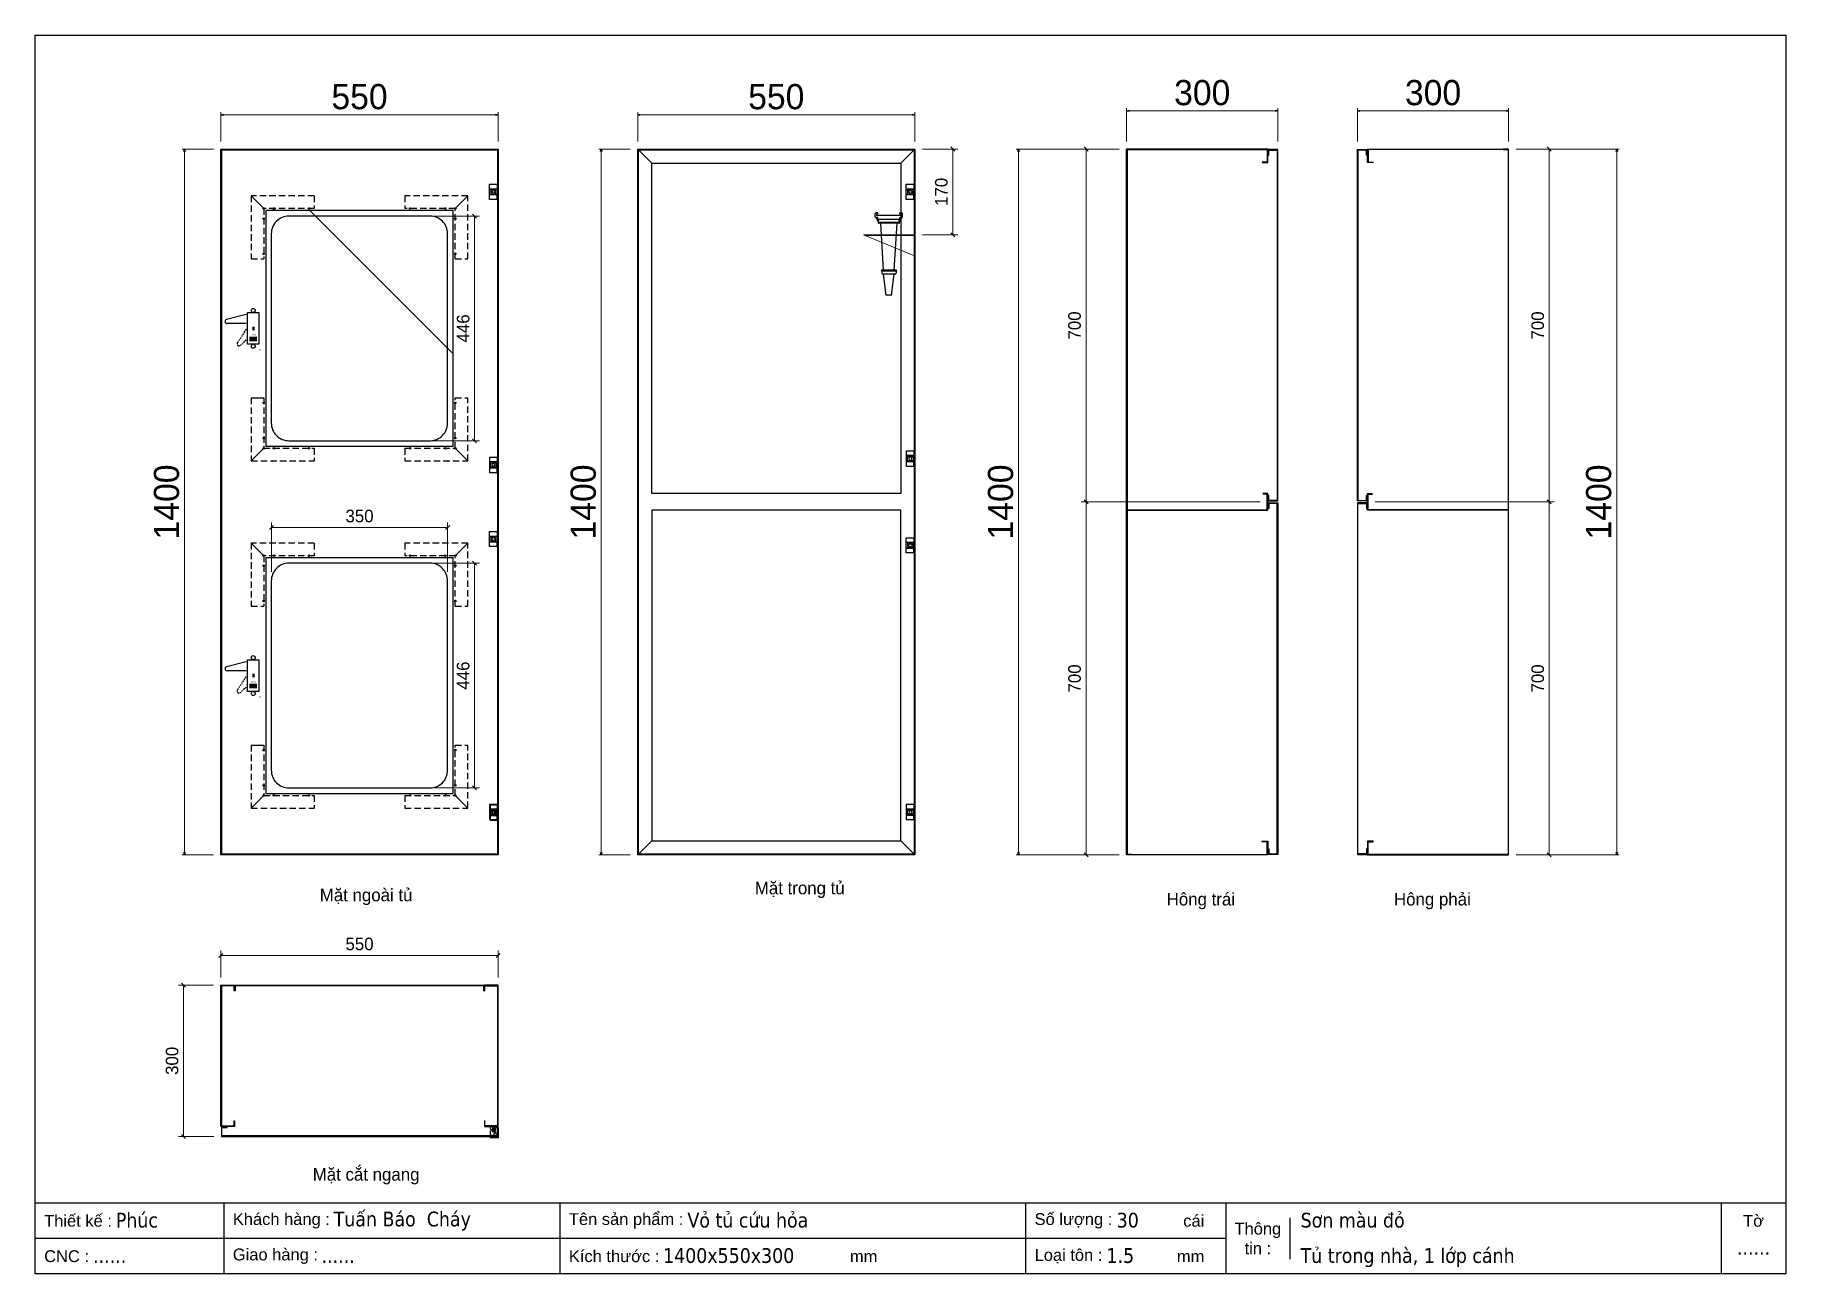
# Model space of a CAD drawing. Header units: millimetres. Extents: x 0 to 3475, y 0 to 2457.
import ezdxf
from ezdxf.enums import TextEntityAlignment as Align

# ---------------------------------------------------------------- set-up
doc = ezdxf.new("R2010")
doc.units = ezdxf.units.MM
doc.linetypes.add('HIDDEN2', pattern=[4.7625, 3.175, -1.5875])
doc.linetypes.add('HIDDENX2', pattern=[19.05, 12.7, -6.35])
doc.layers.add('BAOCHAY', color=1, linetype='Continuous')
doc.layers.add('DIM', color=253, linetype='Continuous')
doc.layers.add('S-CONCRETE', color=3, linetype='Continuous', lineweight=5)
doc.styles.add('Arial', font='arial.ttf')
doc.styles.add('Tahoma (Input Text)', font='tahoma.ttf')
doc.dimstyles.new('CNC', dxfattribs={"dimtxt": 50, "dimasz": 5, "dimexe": 5, "dimexo": 15, "dimgap": 10, "dimtad": 1, "dimdec": 0, "dimtxsty": 'Standard', "dimblk": 'OPEN30', "dimcen": 10, "dimclrd": 5, "dimclre": 5, "dimclrt": 3, "dimazin": 3, "dimtfac": 1, "dimtdec": 0, "dimtmove": 0, "dimatfit": 3, "dimldrblk": 'ARCHTICK', "dimlwd": 9, "dimlwe": 9})
doc.dimstyles.new('Dim-25', dxfattribs={"dimtxt": 25, "dimasz": 8, "dimexe": 10, "dimexo": 15, "dimgap": 10, "dimtad": 1, "dimdec": 0, "dimtxsty": 'Standard', "dimblk": 'OBLIQUE', "dimcen": 10, "dimclrd": 5, "dimclre": 5, "dimclrt": 3, "dimazin": 3, "dimtfac": 1, "dimtdec": 0, "dimtmove": 0, "dimatfit": 3, "dimldrblk": 'OBLIQUE', "dimlwd": 9, "dimlwe": 9})

# ---------------------------------------------------------------- blocks, each defined once
blk = doc.blocks.new('khungtenAsean2')
at = {"color": 7}
for p, q in [((2970, -1980), (0, -1980)), ((320, -1980), (320, -2100)), ((890, -1980), (890, -2100)), ((1680, -1980), (1680, -2100)), ((2020, -1980), (2020, -2100)), ((2860, -1980), (2860, -2100)), ((2128.3, -2005), (2128.3, -2075)), ((2020, -2040), (0, -2040))]:
    blk.add_line(p, q, dxfattribs=at)
blk.add_lwpolyline([(0, 0), (2970, 0), (2970, -2100), (0, -2100)], close=True, dxfattribs=at)
at = {"color": 2, "char_height": 20, "style": 'Arial'}
for s, insert, width, attachment_point in [('  Thiết kế :', (0, -2010), 917.634, 4), ('  Khách hàng :', (320, -2010), 917.634, 4), ('  Tên sản phẩm :', (890, -2010), 917.634, 4), ('  Số lượng :', (1680, -2010), 917.634, 4), ('cái', (1947.6, -2010), 917.634, 4), ('Thông\\Ptin :', (2074.2, -2040), 108.311, 5), ('Tờ', (2915, -2010), 110, 5), ('  CNC :', (0, -2070), 917.634, 4), ('  Giao hàng :', (320, -2070), 917.634, 4), ('  Kích thước :', (890, -2070), 917.634, 4), ('mm', (1382.3, -2070), 917.634, 4), ('  Loại tôn :', (1680, -2070), 917.634, 4), ('mm', (1936.9, -2070), 917.634, 4)]:
    blk.add_mtext(s, dxfattribs=dict(at, insert=insert, width=width, attachment_point=attachment_point))
at = {"color": 1, "style": 'Tahoma (Input Text)', "flags": 8}
for tag, p in [('#01', (137.1, -2021.3)), ('#03', (506.6, -2019.3)), ('#05', (1106.6, -2021.3)), ('#07', (1834.7, -2021.3)), ('#09', (2146.7, -2021.3)), ('#02', (98.5, -2081.3)), ('#04', (486.1, -2081.3)), ('#06', (1065.3, -2081.3)), ('#08', (1817.4, -2081.3)), ('#10', (2146.7, -2081.3))]:
    blk.add_attdef(tag, p, '', height=25, dxfattribs=at)
blk.add_attdef('#11', text='', height=25, dxfattribs=at).set_placement((2915, -2067.3), align=Align.CENTER)
blk = doc.blocks.new('*D1')
at = {"color": 0, "linetype": 'ByBlock', "lineweight": -2}
for p, q in [((369, 2298.9), (374, 2300.3)), ((374, 2297.6), (369, 2298.9)), ((369, 2298.9), (374, 2298.9)), ((914, 2300.3), (919, 2298.9)), ((919, 2298.9), (914, 2297.6)), ((919, 2298.9), (914, 2298.9))]:
    blk.add_line(p, q, dxfattribs=at)
at = {"layer": 'Defpoints', "color": 0, "transparency": 16777216}
for p in [(919, 2298.9), (369, 2231), (919, 2231)]:
    blk.add_point(p, dxfattribs=at)
at = {"layer": 'DIM', "color": 5, "lineweight": 9, "transparency": 16777216}
for p, q in [((369, 2246), (369, 2303.9)), ((374, 2298.9), (914, 2298.9)), ((919, 2246), (919, 2303.9))]:
    blk.add_line(p, q, dxfattribs=at)
at = {"layer": 'DIM', "color": 3, "transparency": 16777216, "insert": (644, 2334.5), "char_height": 50, "attachment_point": 5}
blk.add_mtext('550', dxfattribs=at)
blk = doc.blocks.new('_ArchTick')
at = {"color": 0, "const_width": 0.15}
blk.add_lwpolyline([(-0.5, -0.5), (0.5, 0.5)], dxfattribs=at)
blk = doc.blocks.new('_Open30')
at = {"color": 0, "linetype": 'ByBlock', "lineweight": -2}
for p, q in [((-1, 0.27), (0, 0)), ((0, 0), (-1, -0.27)), ((0, 0), (-1, 0))]:
    blk.add_line(p, q, dxfattribs=at)
blk = doc.blocks.new('*D2')
at = {"color": 0, "linetype": 'ByBlock', "lineweight": -2}
for p, q in [((295.4, 2226), (296.8, 2231)), ((296.8, 2231), (298.1, 2226)), ((296.8, 2231), (296.8, 2226)), ((296.8, 831), (295.4, 836)), ((298.1, 836), (296.8, 831)), ((296.8, 831), (296.8, 836))]:
    blk.add_line(p, q, dxfattribs=at)
at = {"layer": 'Defpoints', "color": 0, "transparency": 16777216}
for p in [(369, 2231), (296.8, 831), (369, 831)]:
    blk.add_point(p, dxfattribs=at)
at = {"layer": 'DIM', "color": 5, "lineweight": 9, "transparency": 16777216}
for p, q in [((354, 2231), (291.8, 2231)), ((296.8, 2226), (296.8, 836)), ((354, 831), (291.8, 831))]:
    blk.add_line(p, q, dxfattribs=at)
at = {"layer": 'DIM', "color": 3, "transparency": 16777216, "insert": (261.2, 1531), "char_height": 50, "attachment_point": 5, "rotation": 90}
blk.add_mtext('1400', dxfattribs=at)
blk = doc.blocks.new('HL003-2-2')
at = {"color": 1}
for p, q in [((15, 21), (15, 12)), ((15, -9), (15, 0)), ((16, 12), (17, 12)), ((16, 0), (17, 0))]:
    blk.add_line(p, q, dxfattribs=at)
blk.add_lwpolyline([(17, 0), (17, -9), (0, -9), (0, 21), (17, 21), (17, 12)], dxfattribs=at)
blk.add_lwpolyline([(0, 12), (16, 12), (16, 0), (0, 0)], close=True, dxfattribs=at)
blk.add_circle((8, 6), 3, dxfattribs=at)
blk = doc.blocks.new('*D3')
at = {"color": 0, "linetype": 'ByBlock', "lineweight": -2}
for p, q in [((373, 635.6), (365, 627.6)), ((915, 627.6), (923, 635.6))]:
    blk.add_line(p, q, dxfattribs=at)
at = {"layer": 'Defpoints', "color": 0, "transparency": 16777216}
for p in [(919, 631.6), (369, 572.6), (919, 572.6)]:
    blk.add_point(p, dxfattribs=at)
at = {"layer": 'DIM', "color": 5, "lineweight": 9, "transparency": 16777216}
for p, q in [((369, 587.6), (369, 641.6)), ((369, 631.6), (919, 631.6)), ((919, 587.6), (919, 641.6))]:
    blk.add_line(p, q, dxfattribs=at)
at = {"layer": 'DIM', "color": 3, "transparency": 16777216, "insert": (644, 654.3), "char_height": 25, "attachment_point": 5}
blk.add_mtext('550', dxfattribs=at)
blk = doc.blocks.new('_Oblique')
at = {"color": 0, "linetype": 'ByBlock', "lineweight": -2}
blk.add_line((-0.5, -0.5), (0.5, 0.5), dxfattribs=at)
blk = doc.blocks.new('*D4')
at = {"color": 0, "linetype": 'ByBlock', "lineweight": -2}
for p, q in [((298.8, 568.6), (290.8, 576.6)), ((290.8, 276.6), (298.8, 268.6))]:
    blk.add_line(p, q, dxfattribs=at)
at = {"layer": 'Defpoints', "color": 0, "transparency": 16777216}
for p in [(369, 572.6), (294.8, 272.6), (370, 272.6)]:
    blk.add_point(p, dxfattribs=at)
at = {"layer": 'DIM', "color": 5, "lineweight": 9, "transparency": 16777216}
for p, q in [((354, 572.6), (284.8, 572.6)), ((294.8, 572.6), (294.8, 272.6)), ((355, 272.6), (284.8, 272.6))]:
    blk.add_line(p, q, dxfattribs=at)
at = {"layer": 'DIM', "color": 3, "transparency": 16777216, "insert": (272, 422.6), "char_height": 25, "attachment_point": 5, "rotation": 90}
blk.add_mtext('300', dxfattribs=at)
blk = doc.blocks.new('HL003-2-3')
h = blk.add_hatch()
h.set_pattern_fill('ANSI31', color=2, scale=0.5, style=0)
h.set_pattern_definition([(45, (8435.407, 86016.9664), (-1.122532015, 1.122532015), [])])
h.paths.add_polyline_path([(11, 10), (5, 10), (5, 0), (11, 0)])
at = {"color": 1}
for p, q in [((0, 22), (17, 22)), ((0, 20), (0, 22)), ((0, 20), (15, 20)), ((4, 18), (0, 18)), ((0, 10), (0, 18)), ((0, 10), (8, 3)), ((0, 4), (3.4, 7)), ((0, 0), (0, 4)), ((16, 0), (0, 0)), ((4, 20), (4, 18)), ((17, 3), (8, 3)), ((15, 20), (15, 3)), ((16, 3), (16, 0)), ((17, 22), (17, 3))]:
    blk.add_line(p, q, dxfattribs=at)
at = {"color": 2}
blk.add_lwpolyline([(5, 10), (11, 10), (11, 0), (5, 0)], close=True, dxfattribs=at)
at = {"color": 1}
blk.add_circle((10, 16), 3, dxfattribs=at)
blk.add_circle((10, 16), 3, dxfattribs=at)
blk = doc.blocks.new('*D5')
at = {"color": 0, "linetype": 'ByBlock', "lineweight": -2}
for p, q in [((1950.7, 2226), (1952, 2231)), ((1952, 2231), (1953.4, 2226)), ((1952, 2231), (1952, 2226)), ((1952, 831), (1950.7, 836)), ((1953.4, 836), (1952, 831)), ((1952, 831), (1952, 836))]:
    blk.add_line(p, q, dxfattribs=at)
at = {"layer": 'Defpoints', "color": 0, "transparency": 16777216}
for p in [(1952, 2231), (2166.4, 2231), (2166.4, 831)]:
    blk.add_point(p, dxfattribs=at)
at = {"layer": 'DIM', "color": 5, "lineweight": 9, "transparency": 16777216}
for p, q in [((2151.4, 2231), (1947, 2231)), ((1952, 836), (1952, 2226)), ((2151.4, 831), (1947, 831))]:
    blk.add_line(p, q, dxfattribs=at)
at = {"layer": 'DIM', "color": 3, "transparency": 16777216, "insert": (1916.5, 1531), "char_height": 50, "attachment_point": 5, "rotation": 90}
blk.add_mtext('1400', dxfattribs=at)
blk = doc.blocks.new('*D6')
at = {"color": 0, "linetype": 'ByBlock', "lineweight": -2}
for p, q in [((2166.4, 2306.9), (2171.4, 2308.3)), ((2171.4, 2305.6), (2166.4, 2306.9)), ((2166.4, 2306.9), (2171.4, 2306.9)), ((2461.4, 2308.3), (2466.4, 2306.9)), ((2466.4, 2306.9), (2461.4, 2305.6)), ((2466.4, 2306.9), (2461.4, 2306.9))]:
    blk.add_line(p, q, dxfattribs=at)
at = {"layer": 'Defpoints', "color": 0, "transparency": 16777216}
for p in [(2466.4, 2306.9), (2166.4, 2231), (2466.4, 2231)]:
    blk.add_point(p, dxfattribs=at)
at = {"layer": 'DIM', "color": 5, "lineweight": 9, "transparency": 16777216}
for p, q in [((2166.4, 2246), (2166.4, 2311.9)), ((2171.4, 2306.9), (2461.4, 2306.9)), ((2466.4, 2246), (2466.4, 2311.9))]:
    blk.add_line(p, q, dxfattribs=at)
at = {"layer": 'DIM', "color": 3, "transparency": 16777216, "insert": (2316.4, 2342.5), "char_height": 50, "attachment_point": 5}
blk.add_mtext('300', dxfattribs=at)
blk = doc.blocks.new('khoado')
at = {"color": 1}
for p, q in [((0, 70), (-39, 59.9)), ((0, 52), (-38, 52))]:
    blk.add_line(p, q, dxfattribs=at)
at = {"color": 1, "linetype": 'HIDDEN2'}
for p, q in [((0, 40.7), (-17.3, 14.2)), ((0, 19.3), (-11.3, 9))]:
    blk.add_line(p, q, dxfattribs=at)
at = {"color": 1, "lineweight": -3}
for p, q in [((13, 45.9), (13, 39.1)), ((15, 45.9), (15, 39.1)), ((6.5, 25.4), (21.5, 25.4)), ((6.5, 23.7), (21.5, 23.7)), ((6.5, 22), (21.5, 22)), ((6.5, 20.3), (21.5, 20.3)), ((6.5, 18.6), (21.5, 18.6)), ((27, 1), (28, 0))]:
    blk.add_line(p, q, dxfattribs=at)
at = {"color": 1}
blk.add_arc((-38, 56), 4, 104.5563, 270, dxfattribs=at)
at = {"color": 1, "linetype": 'HIDDEN2'}
blk.add_arc((-14, 12), 4, 146.7823, 312.226, dxfattribs=at)
at = {"color": 1, "lineweight": -3, "insert": (14, 29.6), "char_height": 2.5, "width": 15, "attachment_point": 5}
blk.add_mtext('{\\f.VnArial|b0|i0|c0|p34;PUSH}', dxfattribs=at)
blk = doc.blocks.new('*D7')
at = {"color": 0, "linetype": 'ByBlock', "lineweight": -2}
for p, q in [((1196.1, 2298.9), (1201.1, 2300.3)), ((1201.1, 2297.6), (1196.1, 2298.9)), ((1196.1, 2298.9), (1201.1, 2298.9)), ((1741.1, 2300.3), (1746.1, 2298.9)), ((1746.1, 2298.9), (1741.1, 2297.6)), ((1746.1, 2298.9), (1741.1, 2298.9))]:
    blk.add_line(p, q, dxfattribs=at)
at = {"layer": 'Defpoints', "color": 0, "transparency": 16777216}
for p in [(1746.1, 2298.9), (1196.1, 2231), (1746.1, 2231)]:
    blk.add_point(p, dxfattribs=at)
at = {"layer": 'DIM', "color": 5, "lineweight": 9, "transparency": 16777216}
for p, q in [((1196.1, 2246), (1196.1, 2303.9)), ((1201.1, 2298.9), (1741.1, 2298.9)), ((1746.1, 2246), (1746.1, 2303.9))]:
    blk.add_line(p, q, dxfattribs=at)
at = {"layer": 'DIM', "color": 3, "transparency": 16777216, "insert": (1471.1, 2334.5), "char_height": 50, "attachment_point": 5}
blk.add_mtext('550', dxfattribs=at)
blk = doc.blocks.new('*D8')
at = {"color": 0, "linetype": 'ByBlock', "lineweight": -2}
for p, q in [((1122.5, 2226), (1123.8, 2231)), ((1123.8, 2231), (1125.2, 2226)), ((1123.8, 2231), (1123.8, 2226)), ((1123.8, 831), (1122.5, 836)), ((1125.2, 836), (1123.8, 831)), ((1123.8, 831), (1123.8, 836))]:
    blk.add_line(p, q, dxfattribs=at)
at = {"layer": 'Defpoints', "color": 0, "transparency": 16777216}
for p in [(1196.1, 2231), (1123.8, 831), (1196.1, 831)]:
    blk.add_point(p, dxfattribs=at)
at = {"layer": 'DIM', "color": 5, "lineweight": 9, "transparency": 16777216}
for p, q in [((1181.1, 2231), (1118.8, 2231)), ((1123.8, 2226), (1123.8, 836)), ((1181.1, 831), (1118.8, 831))]:
    blk.add_line(p, q, dxfattribs=at)
at = {"layer": 'DIM', "color": 3, "transparency": 16777216, "insert": (1088.3, 1531), "char_height": 50, "attachment_point": 5, "rotation": 90}
blk.add_mtext('1400', dxfattribs=at)
blk = doc.blocks.new('*D9')
at = {"color": 0, "linetype": 'ByBlock', "lineweight": -2}
for p, q in [((2089.9, 2227), (2081.9, 2235)), ((2081.9, 1535), (2089.9, 1527))]:
    blk.add_line(p, q, dxfattribs=at)
at = {"layer": 'Defpoints', "color": 0, "ltscale": 3, "transparency": 16777216}
for p in [(2166.4, 2231), (2085.9, 1531), (2446.4, 1531)]:
    blk.add_point(p, dxfattribs=at)
at = {"layer": 'DIM', "color": 5, "lineweight": 9, "ltscale": 3, "transparency": 16777216}
for p, q in [((2151.4, 2231), (2075.9, 2231)), ((2085.9, 2231), (2085.9, 1531)), ((2431.4, 1531), (2075.9, 1531))]:
    blk.add_line(p, q, dxfattribs=at)
at = {"layer": 'DIM', "color": 3, "ltscale": 3, "transparency": 16777216, "insert": (2063.1, 1881), "char_height": 25, "attachment_point": 5, "rotation": 90}
blk.add_mtext('700', dxfattribs=at)
blk = doc.blocks.new('*D10')
at = {"color": 0, "linetype": 'ByBlock', "lineweight": -2}
for p, q in [((2089.9, 1527), (2081.9, 1535)), ((2081.9, 835), (2089.9, 827))]:
    blk.add_line(p, q, dxfattribs=at)
at = {"layer": 'Defpoints', "color": 0, "ltscale": 3, "transparency": 16777216}
for p in [(2446.4, 1531), (2085.9, 831), (2166.4, 831)]:
    blk.add_point(p, dxfattribs=at)
at = {"layer": 'DIM', "color": 5, "lineweight": 9, "ltscale": 3, "transparency": 16777216}
for p, q in [((2431.4, 1531), (2075.9, 1531)), ((2085.9, 1531), (2085.9, 831)), ((2151.4, 831), (2075.9, 831))]:
    blk.add_line(p, q, dxfattribs=at)
at = {"layer": 'DIM', "color": 3, "ltscale": 3, "transparency": 16777216, "insert": (2063.1, 1181), "char_height": 25, "attachment_point": 5, "rotation": 90}
blk.add_mtext('700', dxfattribs=at)
blk = doc.blocks.new('gg')
at = {"color": 7}
blk.add_line((-10817.1, -34203.2), (-10827.9, -34203.2), dxfattribs=at)
at = {"layer": 'BAOCHAY', "color": 7, "ltscale": 2000}
for p, q in [((-10849.5, -34047.6), (-10849.5, -34041.4)), ((-10844.1, -34039.8), (-10847.8, -34039.8)), ((-10844.1, -34049.3), (-10847.8, -34049.3)), ((-10847.8, -34049.3), (-10843, -34058.7)), ((-10844.1, -34042), (-10846.2, -34042)), ((-10846.2, -34045.2), (-10846.2, -34042)), ((-10798.7, -34045.2), (-10846.2, -34045.2)), ((-10844.1, -34042), (-10844.1, -34039.8)), ((-10844.1, -34052.2), (-10844.1, -34049.3)), ((-10843, -34058.7), (-10843, -34053.3)), ((-10801.9, -34053.3), (-10843, -34053.3)), ((-10797.1, -34049.3), (-10801.9, -34058.7)), ((-10801.9, -34058.7), (-10801.9, -34053.3)), ((-10800.8, -34039.8), (-10797.1, -34039.8)), ((-10800.8, -34042), (-10800.8, -34039.8)), ((-10800.8, -34042), (-10798.7, -34042)), ((-10800.8, -34052.2), (-10800.8, -34049.3)), ((-10800.8, -34049.3), (-10797.1, -34049.3)), ((-10798.7, -34045.2), (-10798.7, -34042)), ((-10795.4, -34047.6), (-10795.4, -34041.4)), ((-10843.8, -34059.5), (-10843.8, -34059.5)), ((-10801.9, -34058.7), (-10843, -34058.7)), ((-10801.9, -34060.3), (-10843, -34060.3)), ((-10833.3, -34153.3), (-10838.6, -34060.3)), ((-10811.7, -34153.3), (-10806.3, -34060.3)), ((-10801.1, -34059.5), (-10801.1, -34059.5)), ((-10808.3, -34153.3), (-10836.6, -34153.3)), ((-10836.6, -34155.4), (-10836.6, -34159.2)), ((-10808.3, -34155.4), (-10836.6, -34155.4)), ((-10808.3, -34155.4), (-10808.3, -34159.2)), ((-10807.2, -34154.3), (-10807.2, -34154.3)), ((-10810.5, -34161.4), (-10834.4, -34161.4)), ((-10827.9, -34203.2), (-10833.3, -34161.4)), ((-10817.1, -34203.2), (-10811.7, -34161.4))]:
    blk.add_line(p, q, dxfattribs=at)
for centre, radius, start, end in [((-10847.8, -34041.4), 1.62, 90, 180), ((-10847.8, -34047.6), 1.62, 180, 270), ((-10843, -34052.2), 1.08, 180, 270), ((-10801.9, -34052.2), 1.08, 270, 0), ((-10797.1, -34041.4), 1.62, 0, 90), ((-10797.1, -34047.6), 1.62, 270, 0), ((-10843, -34059.5), 0.81, 90, 180), ((-10843, -34059.5), 0.81, 180, 270), ((-10801.9, -34059.5), 0.81, 0, 90), ((-10801.9, -34059.5), 0.81, 270, 0), ((-10836.6, -34154.3), 1.08, 90, 180), ((-10836.6, -34154.3), 1.08, 180, 270), ((-10808.3, -34154.3), 1.08, 0, 90), ((-10808.3, -34154.3), 1.08, 270, 0), ((-10834.4, -34159.2), 2.16, 180, 270), ((-10810.5, -34159.2), 2.16, 270, 0)]:
    blk.add_arc(centre, radius, start, end, dxfattribs=at)
blk = doc.blocks.new('*D11')
at = {"color": 0, "linetype": 'ByBlock', "lineweight": -2}
for p, q in [((1825.4, 2227), (1817.4, 2235)), ((1817.4, 2065), (1825.4, 2057))]:
    blk.add_line(p, q, dxfattribs=at)
at = {"layer": 'Defpoints', "color": 0, "ltscale": 3, "transparency": 16777216}
for p in [(1746.1, 2231), (1746.1, 2061), (1821.4, 2061)]:
    blk.add_point(p, dxfattribs=at)
at = {"layer": 'DIM', "color": 5, "lineweight": 9, "ltscale": 3, "transparency": 16777216}
for p, q in [((1761.1, 2231), (1831.4, 2231)), ((1821.4, 2231), (1821.4, 2061)), ((1761.1, 2061), (1831.4, 2061))]:
    blk.add_line(p, q, dxfattribs=at)
at = {"layer": 'DIM', "color": 3, "ltscale": 3, "transparency": 16777216, "insert": (1798.7, 2146), "char_height": 25, "attachment_point": 5, "rotation": 90}
blk.add_mtext('170', dxfattribs=at)
blk = doc.blocks.new('*D12')
at = {"color": 0, "linetype": 'ByBlock', "lineweight": -2}
for p, q in [((473.1, 1484.3), (465.1, 1476.3)), ((814.9, 1476.3), (822.9, 1484.3))]:
    blk.add_line(p, q, dxfattribs=at)
at = {"layer": 'Defpoints', "color": 0, "ltscale": 3, "transparency": 16777216}
for p in [(818.9, 1480.3), (469.1, 1377.2), (818.9, 1377.2)]:
    blk.add_point(p, dxfattribs=at)
at = {"layer": 'DIM', "color": 5, "lineweight": 9, "ltscale": 3, "transparency": 16777216}
for p, q in [((469.1, 1392.2), (469.1, 1490.3)), ((469.1, 1480.3), (818.9, 1480.3)), ((818.9, 1392.2), (818.9, 1490.3))]:
    blk.add_line(p, q, dxfattribs=at)
at = {"layer": 'DIM', "color": 3, "ltscale": 3, "transparency": 16777216, "insert": (644, 1503), "char_height": 25, "attachment_point": 5}
blk.add_mtext('350', dxfattribs=at)
blk = doc.blocks.new('*D13')
at = {"color": 0, "linetype": 'ByBlock', "lineweight": -2}
for p, q in [((876.4, 1405.5), (868.4, 1413.5)), ((868.4, 968), (876.4, 960))]:
    blk.add_line(p, q, dxfattribs=at)
at = {"layer": 'Defpoints', "color": 0, "ltscale": 3, "transparency": 16777216}
for p in [(765.1, 1409.5), (765.1, 964), (872.4, 964)]:
    blk.add_point(p, dxfattribs=at)
at = {"layer": 'DIM', "color": 5, "lineweight": 9, "ltscale": 3, "transparency": 16777216}
for p, q in [((780.1, 1409.5), (882.4, 1409.5)), ((872.4, 1409.5), (872.4, 964)), ((780.1, 964), (882.4, 964))]:
    blk.add_line(p, q, dxfattribs=at)
at = {"layer": 'DIM', "color": 3, "ltscale": 3, "transparency": 16777216, "insert": (849.7, 1186.7), "char_height": 25, "attachment_point": 5, "rotation": 90}
blk.add_mtext('446', dxfattribs=at)
blk = doc.blocks.new('*D14')
at = {"color": 0, "linetype": 'ByBlock', "lineweight": -2}
for p, q in [((3137.6, 2226), (3138.9, 2231)), ((3138.9, 2231), (3140.3, 2226)), ((3138.9, 2231), (3138.9, 2226)), ((3138.9, 831), (3137.6, 836)), ((3140.3, 836), (3138.9, 831)), ((3138.9, 831), (3138.9, 836))]:
    blk.add_line(p, q, dxfattribs=at)
at = {"layer": 'Defpoints', "color": 0, "transparency": 16777216}
for p in [(2924.5, 2231), (3138.9, 2231), (2924.5, 831)]:
    blk.add_point(p, dxfattribs=at)
at = {"layer": 'DIM', "color": 5, "lineweight": 9, "transparency": 16777216}
for p, q in [((2939.5, 2231), (3143.9, 2231)), ((3138.9, 836), (3138.9, 2226)), ((2939.5, 831), (3143.9, 831))]:
    blk.add_line(p, q, dxfattribs=at)
at = {"layer": 'DIM', "color": 3, "transparency": 16777216, "insert": (3103.4, 1531), "char_height": 50, "attachment_point": 5, "rotation": 90}
blk.add_mtext('1400', dxfattribs=at)
blk = doc.blocks.new('*D15')
at = {"color": 0, "linetype": 'ByBlock', "lineweight": -2}
for p, q in [((2624.5, 2306.9), (2629.5, 2308.3)), ((2629.5, 2305.6), (2624.5, 2306.9)), ((2624.5, 2306.9), (2629.5, 2306.9)), ((2919.5, 2308.3), (2924.5, 2306.9)), ((2924.5, 2306.9), (2919.5, 2305.6)), ((2924.5, 2306.9), (2919.5, 2306.9))]:
    blk.add_line(p, q, dxfattribs=at)
at = {"layer": 'Defpoints', "color": 0, "transparency": 16777216}
for p in [(2624.5, 2306.9), (2624.5, 2231), (2924.5, 2231)]:
    blk.add_point(p, dxfattribs=at)
at = {"layer": 'DIM', "color": 5, "lineweight": 9, "transparency": 16777216}
for p, q in [((2624.5, 2246), (2624.5, 2311.9)), ((2919.5, 2306.9), (2629.5, 2306.9)), ((2924.5, 2246), (2924.5, 2311.9))]:
    blk.add_line(p, q, dxfattribs=at)
at = {"layer": 'DIM', "color": 3, "transparency": 16777216, "insert": (2774.5, 2342.5), "char_height": 50, "attachment_point": 5}
blk.add_mtext('300', dxfattribs=at)
blk = doc.blocks.new('*D16')
at = {"color": 0, "linetype": 'ByBlock', "lineweight": -2}
for p, q in [((3009.1, 2227), (3001.1, 2235)), ((3001.1, 1535), (3009.1, 1527))]:
    blk.add_line(p, q, dxfattribs=at)
at = {"layer": 'Defpoints', "color": 0, "ltscale": 3, "transparency": 16777216}
for p in [(2924.5, 2231), (2644.5, 1531), (3005.1, 1531)]:
    blk.add_point(p, dxfattribs=at)
at = {"layer": 'DIM', "color": 5, "lineweight": 9, "ltscale": 3, "transparency": 16777216}
for p, q in [((2939.5, 2231), (3015.1, 2231)), ((3005.1, 2231), (3005.1, 1531)), ((2659.5, 1531), (3015.1, 1531))]:
    blk.add_line(p, q, dxfattribs=at)
at = {"layer": 'DIM', "color": 3, "ltscale": 3, "transparency": 16777216, "insert": (2982.3, 1881), "char_height": 25, "attachment_point": 5, "rotation": 90}
blk.add_mtext('700', dxfattribs=at)
blk = doc.blocks.new('*D17')
at = {"color": 0, "linetype": 'ByBlock', "lineweight": -2}
for p, q in [((3009.1, 1527), (3001.1, 1535)), ((3001.1, 835), (3009.1, 827))]:
    blk.add_line(p, q, dxfattribs=at)
at = {"layer": 'Defpoints', "color": 0, "ltscale": 3, "transparency": 16777216}
for p in [(2644.5, 1531), (2924.5, 831), (3005.1, 831)]:
    blk.add_point(p, dxfattribs=at)
at = {"layer": 'DIM', "color": 5, "lineweight": 9, "ltscale": 3, "transparency": 16777216}
for p, q in [((2659.5, 1531), (3015.1, 1531)), ((3005.1, 1531), (3005.1, 831)), ((2939.5, 831), (3015.1, 831))]:
    blk.add_line(p, q, dxfattribs=at)
at = {"layer": 'DIM', "color": 3, "ltscale": 3, "transparency": 16777216, "insert": (2982.3, 1181), "char_height": 25, "attachment_point": 5, "rotation": 90}
blk.add_mtext('700', dxfattribs=at)
blk = doc.blocks.new('*D18')
at = {"color": 0, "linetype": 'ByBlock', "lineweight": -2}
for p, q in [((876.4, 2094), (868.4, 2102)), ((868.4, 1656.5), (876.4, 1648.5))]:
    blk.add_line(p, q, dxfattribs=at)
at = {"layer": 'Defpoints', "color": 0, "ltscale": 3, "transparency": 16777216}
for p in [(765.1, 2098), (765.1, 1652.5), (872.4, 1652.5)]:
    blk.add_point(p, dxfattribs=at)
at = {"layer": 'DIM', "color": 5, "lineweight": 9, "ltscale": 3, "transparency": 16777216}
for p, q in [((780.1, 2098), (882.4, 2098)), ((872.4, 2098), (872.4, 1652.5)), ((780.1, 1652.5), (882.4, 1652.5))]:
    blk.add_line(p, q, dxfattribs=at)
at = {"layer": 'DIM', "color": 3, "ltscale": 3, "transparency": 16777216, "insert": (849.7, 1875.2), "char_height": 25, "attachment_point": 5, "rotation": 90}
blk.add_mtext('446', dxfattribs=at)

msp = doc.modelspace()

# ---------------------------------------------------------------- hatches: boundary and pattern name
at = {"ltscale": 3}
h = msp.add_hatch(dxfattribs=at)
h.set_pattern_fill('ANSI31', color=4, scale=100, style=0)
h.set_pattern_definition([(315, (-2205.6, -6944233.4), (-883.88348, -883.88348), [])])
h.paths.add_polyline_path([(457.9, 1641.5), (829.9, 1641.5), (829.9, 2109), (457.9, 2109)])
h = msp.add_hatch(dxfattribs=at)
h.set_pattern_fill('ANSI31', color=4, scale=100, style=0)
h.set_pattern_definition([(315, (-2205.6, -7013083.4), (-883.88348, -883.88348), [])])
h.paths.add_polyline_path([(457.9, 953), (829.9, 953), (829.9, 1420.5), (457.9, 1420.5)])

# ---------------------------------------------------------------- linework, layer by layer
at = {"color": 7, "ltscale": 3}
for p, q in [((1196.1, 2231), (1224.1, 2203)), ((1718.1, 2203), (1746.1, 2231)), ((428.9, 1737.5), (453.9, 1737.5)), ((428.9, 1049), (453.9, 1049)), ((1224.1, 859), (1196.1, 831)), ((1718.1, 859), (1746.1, 831))]:
    msp.add_line(p, q, dxfattribs=at)
at = {"color": 7, "linetype": 'HIDDENX2', "ltscale": 3}
for p, q in [((453.9, 2113), (428.9, 2138)), ((833.9, 2113), (858.9, 2138)), ((428.9, 1612.5), (453.9, 1637.5)), ((833.9, 1637.5), (858.9, 1612.5)), ((453.9, 1424.5), (428.9, 1449.5)), ((833.9, 1424.5), (858.9, 1449.5)), ((428.9, 924), (453.9, 949)), ((833.9, 949), (858.9, 924))]:
    msp.add_line(p, q, dxfattribs=at)
at = {"linetype": 'HIDDENX2'}
for p, q in [((553.9, 2138), (553.9, 2113)), ((734.1, 2138), (734.1, 2113)), ((428.9, 2013), (453.9, 2013)), ((833.9, 2013), (858.9, 2013)), ((833.9, 1737.5), (858.9, 1737.5)), ((553.9, 1637.5), (553.9, 1612.5)), ((734.1, 1637.5), (734.1, 1612.5)), ((553.9, 1449.5), (553.9, 1424.5)), ((734.1, 1449.5), (734.1, 1424.5)), ((428.9, 1324.5), (453.9, 1324.5)), ((833.9, 1324.5), (858.9, 1324.5)), ((833.9, 1049), (858.9, 1049)), ((553.9, 949), (553.9, 924)), ((734.1, 949), (734.1, 924))]:
    msp.add_line(p, q, dxfattribs=at)
for points in [[(369, 2231), (919, 2231), (919, 831), (369, 831)], [(370.5, 2229.5), (917.5, 2229.5), (917.5, 832.5), (370.5, 832.5)], [(1196.1, 2231), (1746.1, 2231), (1746.1, 831), (1196.1, 831)], [(1197.6, 2229.5), (1744.6, 2229.5), (1744.6, 832.5), (1197.6, 832.5)], [(1224.1, 2203), (1718.1, 2203), (1718.1, 1547.5), (1224.1, 1547.5)], [(1224.1, 859), (1718.1, 859), (1718.1, 1514.5), (1224.1, 1514.5)]]:
    msp.add_lwpolyline(points, close=True)
at = {"color": 7}
for points in [[(2166.4, 832), (2166.4, 2231), (2177.4, 2231)], [(2167.4, 2230), (2445.4, 2230), (2445.4, 2205), (2435.4, 2205), (2435.4, 2204), (2446.4, 2204), (2446.4, 2231), (2166.4, 2231), (2166.4, 2231), (2177.4, 2231), (2167.4, 2231)], [(2177.4, 2230), (2167.4, 2230), (2167.4, 832), (2177.4, 832), (2177.4, 832), (2167.4, 832)], [(2923.5, 2230), (2645.5, 2230), (2645.5, 2205), (2655.5, 2205), (2655.5, 2204), (2644.5, 2204), (2644.5, 2231), (2924.5, 2231), (2924.5, 2231), (2913.5, 2231), (2923.5, 2231)], [(2924.5, 832), (2924.5, 2231), (2913.5, 2231)], [(2913.5, 2230), (2923.5, 2230), (2923.5, 832), (2913.5, 832), (2913.5, 832), (2923.5, 832)], [(2167.4, 832), (2445.4, 832), (2445.4, 857), (2435.4, 857), (2435.4, 858), (2446.4, 858), (2446.4, 831), (2166.4, 831), (2166.4, 832)], [(2923.5, 832), (2645.5, 832), (2645.5, 857), (2655.5, 857), (2655.5, 858), (2644.5, 858), (2644.5, 831), (2924.5, 831), (2924.5, 832)], [(2167.4, 832), (2177.4, 832)], [(2177.4, 831), (2167.4, 831)], [(2923.5, 832), (2913.5, 832)], [(2913.5, 831), (2923.5, 831)]]:
    msp.add_lwpolyline(points, dxfattribs=at)
for points in [[(2448.4, 2219), (2448.4, 2229), (2465.4, 2229), (2465.4, 1534), (2448.4, 1534), (2448.4, 1544), (2447.4, 1544), (2447.4, 1533), (2466.4, 1533), (2466.4, 2230), (2447.4, 2230), (2447.4, 2219)], [(2642.5, 2219), (2642.5, 2229), (2625.5, 2229), (2625.5, 1534), (2642.5, 1534), (2642.5, 1544), (2643.5, 1544), (2643.5, 1533), (2624.5, 1533), (2624.5, 2230), (2643.5, 2230), (2643.5, 2219)], [(2448.4, 843), (2448.4, 833), (2465.4, 833), (2465.4, 1528), (2448.4, 1528), (2448.4, 1518), (2447.4, 1518), (2447.4, 1529), (2466.4, 1529), (2466.4, 832), (2447.4, 832), (2447.4, 843)], [(2642.5, 843), (2642.5, 833), (2625.5, 833), (2625.5, 1528), (2642.5, 1528), (2642.5, 1518), (2643.5, 1518), (2643.5, 1529), (2624.5, 1529), (2624.5, 832), (2643.5, 832), (2643.5, 843)], [(395, 561.6), (395, 571.6), (370, 571.6), (370, 293.6), (395, 293.6), (395, 303.6), (396, 303.6), (396, 292.6), (369, 292.6), (369, 572.6), (396, 572.6), (396, 561.6)], [(891, 561.6), (891, 571.6), (397, 571.6), (397, 561.6), (396, 561.6), (396, 572.6), (892, 572.6), (892, 561.6)], [(893, 561.6), (893, 571.6), (918, 571.6), (918, 293.6), (893, 293.6), (893, 303.6), (892, 303.6), (892, 292.6), (919, 292.6), (919, 572.6), (892, 572.6), (892, 561.6)], [(907, 290.6), (917, 290.6), (917, 273.6), (371, 273.6), (371, 290.6), (381, 290.6), (381, 291.6), (370, 291.6), (370, 272.6), (918, 272.6), (918, 291.6), (907, 291.6)]]:
    msp.add_lwpolyline(points, close=True, dxfattribs=at)
at = {"linetype": 'HIDDENX2'}
for points in [[(553.9, 2138), (428.9, 2138), (428.9, 2013)], [(858.9, 2013), (858.9, 2138), (734.1, 2138)], [(553.9, 2113), (453.9, 2113), (453.9, 2013)], [(833.9, 2013), (833.9, 2113), (734.1, 2113)], [(428.9, 1737.5), (428.9, 1612.5), (553.9, 1612.5)], [(453.9, 1737.5), (453.9, 1637.5), (553.9, 1637.5)], [(734.1, 1612.5), (858.9, 1612.5), (858.9, 1737.5)], [(734.1, 1637.5), (833.9, 1637.5), (833.9, 1737.5)], [(553.9, 1449.5), (428.9, 1449.5), (428.9, 1324.5)], [(858.9, 1324.5), (858.9, 1449.5), (734.1, 1449.5)], [(553.9, 1424.5), (453.9, 1424.5), (453.9, 1324.5)], [(833.9, 1324.5), (833.9, 1424.5), (734.1, 1424.5)], [(428.9, 1049), (428.9, 924), (553.9, 924)], [(453.9, 1049), (453.9, 949), (553.9, 949)], [(734.1, 924), (858.9, 924), (858.9, 1049)], [(734.1, 949), (833.9, 949), (833.9, 1049)]]:
    msp.add_lwpolyline(points, dxfattribs=at)
at = {"color": 2}
for points in [[(915.5, 2150.2), (904.5, 2150.2), (904.5, 2141.7), (915.5, 2141.7)], [(1742.6, 2150.2), (1731.6, 2150.2), (1731.6, 2141.7), (1742.6, 2141.7)], [(421.5, 1906.7), (444.5, 1906.7), (444.5, 1843.7), (421.5, 1843.7)], [(915.5, 1600.2), (904.5, 1600.2), (904.5, 1608.7), (915.5, 1608.7)], [(1742.6, 1612.7), (1731.6, 1612.7), (1731.6, 1621.2), (1742.6, 1621.2)], [(915.5, 1461.7), (904.5, 1461.7), (904.5, 1453.2), (915.5, 1453.2)], [(1742.6, 1449.2), (1731.6, 1449.2), (1731.6, 1440.7), (1742.6, 1440.7)], [(421.5, 1218.2), (444.5, 1218.2), (444.5, 1155.2), (421.5, 1155.2)], [(915.5, 911.7), (904.5, 911.7), (904.5, 920.2), (915.5, 920.2)], [(916.5, 910.7), (905.5, 910.7), (905.5, 919.2), (916.5, 919.2)], [(1742.6, 911.7), (1731.6, 911.7), (1731.6, 920.2), (1742.6, 920.2)]]:
    msp.add_lwpolyline(points, close=True, dxfattribs=at)
at = {"color": 4}
for points in [[(457.9, 1641.5), (829.9, 1641.5), (829.9, 2109), (457.9, 2109)], [(457.9, 953), (829.9, 953), (829.9, 1420.5), (457.9, 1420.5)]]:
    msp.add_lwpolyline(points, close=True, dxfattribs=at)
at = {"color": 2}
for points in [[(503.9, 1652.5), (783.9, 1652.5, 0.414214), (818.9, 1687.5), (818.9, 2063, 0.414214), (783.9, 2098), (503.9, 2098, 0.414214), (468.9, 2063), (468.9, 1687.5, 0.414214)], [(503.9, 964), (783.9, 964, 0.414214), (818.9, 999), (818.9, 1374.5, 0.414214), (783.9, 1409.5), (503.9, 1409.5, 0.414214), (468.9, 1374.5), (468.9, 999, 0.414214)]]:
    msp.add_lwpolyline(points, format="xyb", close=True, dxfattribs=at)
at = {"color": 3}
for points in [[(2167.4, 1514.5), (2446.4, 1514.5), (2446.4, 1547.5), (2436.4, 1547.5)], [(2167.4, 1515.5), (2445.4, 1515.5), (2445.4, 1546.5), (2436.4, 1546.5)], [(2923.5, 1514.5), (2644.5, 1514.5), (2644.5, 1547.5), (2654.5, 1547.5)], [(2923.5, 1515.5), (2645.5, 1515.5), (2645.5, 1546.5), (2654.5, 1546.5)]]:
    msp.add_lwpolyline(points, dxfattribs=at)
at = {"color": 2, "ltscale": 3}
for centre in [(453.9, 2113), (453.9, 2093), (473.9, 2113), (543.9, 2113), (744.1, 2113), (814.1, 2113), (834.1, 2113), (834.1, 2093), (453.9, 2023), (834.1, 2023), (453.9, 1727.5), (834.1, 1727.5), (453.9, 1657.5), (453.9, 1637.5), (473.9, 1637.5), (543.9, 1637.5), (744.1, 1637.5), (814.1, 1637.5), (834.1, 1657.5), (834.1, 1637.5), (453.9, 1424.5), (473.9, 1424.5), (543.9, 1424.5), (744.1, 1424.5), (814.1, 1424.5), (834.1, 1424.5), (453.9, 1404.5), (834.1, 1404.5), (453.9, 1334.5), (834.1, 1334.5), (453.9, 1039), (834.1, 1039), (453.9, 969), (453.9, 949), (473.9, 949), (543.9, 949), (744.1, 949), (814.1, 949), (834.1, 969), (834.1, 949)]:
    msp.add_circle(centre, 1.5, dxfattribs=at)
at = {"color": 2}
for centre in [(433, 1910.7), (433, 1839.7), (433, 1222.2), (433, 1151.2)]:
    msp.add_circle(centre, 4, dxfattribs=at)
at = {"layer": 'S-CONCRETE', "color": 8}
for p, q in [((1745.1, 2061), (1644.1, 2061)), ((1644.1, 2061), (1745.1, 2018.9)), ((1745.1, 2059.5), (1647.7, 2059.5))]:
    msp.add_line(p, q, dxfattribs=at)

# ---------------------------------------------------------------- block references
at = {"color": 7}
ref = msp.add_blockref('khungtenAsean2', (0, 2457), dxfattribs=dict(at, xscale=1.16999999983227, yscale=1.16999999983227, zscale=1.16999999983227))
ref.add_attrib('#11', '......', dxfattribs={"color": 1, "height": 29.25, "style": 'Tahoma (Input Text)'}).set_placement((3410.5, 38.2), align=Align.CENTER)
ref.add_attrib('#09', 'Sơn màu đỏ', (2511.7, 92.1), dxfattribs={"color": 1, "height": 29.25, "style": 'Tahoma (Input Text)'})
ref.add_attrib('#10', 'Tủ trong nhà, 1 lớp cánh', (2511.7, 21.9), dxfattribs={"color": 1, "height": 29.25, "style": 'Tahoma (Input Text)'})
ref.add_attrib('#08', '1.5', (2126.4, 21.9), dxfattribs={"color": 1, "height": 29.25, "style": 'Tahoma (Input Text)'})
ref.add_attrib('#07', '30', (2146.6, 92.1), dxfattribs={"color": 1, "height": 29.25, "style": 'Tahoma (Input Text)'})
ref.add_attrib('#06', '1400x550x300', (1246.4, 21.9), dxfattribs={"color": 1, "height": 29.25, "style": 'Tahoma (Input Text)'})
ref.add_attrib('#05', 'Vỏ tủ cứu hỏa', (1294.8, 92.1), dxfattribs={"color": 1, "height": 29.25, "style": 'Tahoma (Input Text)'})
ref.add_attrib('#04', '......', (568.7, 21.9), dxfattribs={"color": 1, "height": 29.25, "style": 'Tahoma (Input Text)'})
ref.add_attrib('#03', 'Tuấn Báo  Cháy', (592.7, 94.4), dxfattribs={"color": 1, "height": 29.25, "style": 'Tahoma (Input Text)'})
ref.add_attrib('#02', '......', (115.2, 21.9), dxfattribs={"color": 1, "height": 29.25, "style": 'Tahoma (Input Text)'})
ref.add_attrib('#01', 'Phúc', (160.4, 92.1), dxfattribs={"color": 1, "height": 29.25, "style": 'Tahoma (Input Text)'})
for name, p in [('HL003-2-2', (902, 2140)), ('HL003-2-2', (1729.1, 2140)), ('gg', (12517, 36144.2)), ('khoado', (419, 1832.7)), ('HL003-2-2', (902, 1451.5)), ('HL003-2-2', (1729.1, 1439)), ('khoado', (419, 1144.2))]:
    msp.add_blockref(name, p, dxfattribs=at)
at = {"color": 7, "xscale": -1, "rotation": 180}
for name, p in [('HL003-2-2', (902, 1610.5)), ('HL003-2-2', (1729.1, 1623)), ('HL003-2-2', (902, 922)), ('HL003-2-2', (903, 921)), ('HL003-2-2', (1729.1, 922)), ('HL003-2-3', (903, 292.6))]:
    msp.add_blockref(name, p, dxfattribs=at)

# ---------------------------------------------------------------- texts
at = {"color": 2, "char_height": 25, "attachment_point": 5}
for s, insert, width in [('Mặt ngoài tủ', (657.1, 747.8), 575), ('Mặt trong tủ', (1517.7, 761.7), 575), ('Hông trái', (2313.7, 739.5), 775), ('Hông phải ', (2773.2, 739.5), 775), ('Mặt cắt ngang', (657.1, 193.8), 575)]:
    msp.add_mtext(s, dxfattribs=dict(at, insert=insert, width=width))

# ---------------------------------------------------------------- dimensions: what is measured, and where the dimension line sits
at = {"layer": 'DIM'}
for base, p1, p2, picture, middle in [((919, 2298.9), (369, 2231), (919, 2231), '*D1', (644, 2334.5)), ((1746.1, 2298.9), (1196.1, 2231), (1746.1, 2231), '*D7', (1471.1, 2334.5)), ((2466.4, 2306.9), (2166.4, 2231), (2466.4, 2231), '*D6', (2316.4, 2342.5))]:
    dim = msp.add_linear_dim(base=base, p1=p1, p2=p2, dimstyle='CNC', dxfattribs=at)
    dim.commit()
    dim.dimension.update_dxf_attribs({"geometry": picture, "text_midpoint": middle})
for base, p1, p2, angle, picture, middle in [((2624.5, 2306.9), (2924.5, 2231), (2624.5, 2231), 180, '*D15', (2774.5, 2342.5)), ((296.8, 831), (369, 2231), (369, 831), 90, '*D2', (261.2, 1531)), ((1123.8, 831), (1196.1, 2231), (1196.1, 831), 90, '*D8', (1088.3, 1531))]:
    dim = msp.add_linear_dim(base=base, p1=p1, p2=p2, angle=angle, dimstyle='CNC', dxfattribs=at)
    dim.commit()
    dim.dimension.update_dxf_attribs({"geometry": picture, "text_midpoint": middle})
at = {"layer": 'DIM', "color": 7, "ltscale": 3}
for base, p1, p2, picture, middle in [((1821.4, 2061), (1746.1, 2231), (1746.1, 2061), '*D11', (1798.7, 2146)), ((2085.9, 1531), (2166.4, 2231), (2446.4, 1531), '*D9', (2063.1, 1881)), ((3005.1, 1531), (2924.5, 2231), (2644.5, 1531), '*D16', (2982.3, 1881)), ((872.4351251, 1652.4526139), (765.0599951, 2097.9526139), (765.0599951, 1652.4526139), '*D18', (849.6708004, 1875.2026139)), ((2085.9, 831), (2446.4, 1531), (2166.4, 831), '*D10', (2063.1, 1181)), ((3005.1, 831), (2644.5, 1531), (2924.5, 831), '*D17', (2982.3, 1181)), ((872.4351251, 963.9526139), (765.0599951, 1409.4526139), (765.0599951, 963.9526139), '*D13', (849.6708004, 1186.7026139))]:
    dim = msp.add_linear_dim(base=base, p1=p1, p2=p2, angle=90, dimstyle='Dim-25', dxfattribs=at)
    dim.commit()
    dim.dimension.update_dxf_attribs({"geometry": picture, "text_midpoint": middle})
at = {"layer": 'DIM', "color": 7}
for base, p1, p2, picture, middle in [((1952, 2231), (2166.4, 831), (2166.4, 2231), '*D5', (1952, 1531)), ((3138.9, 2231), (2924.5, 831), (2924.5, 2231), '*D14', (3138.9, 1531))]:
    dim = msp.add_linear_dim(base=base, p1=p1, p2=p2, angle=90, dimstyle='CNC', dxfattribs=at)
    dim.commit()
    dim.dimension.update_dxf_attribs({"geometry": picture, "text_midpoint": middle, "dimtype": 160})
at = {"layer": 'DIM', "color": 7, "ltscale": 3}
dim = msp.add_linear_dim(base=(818.9, 1480.3), p1=(469.1, 1377.2), p2=(818.9, 1377.2), dimstyle='Dim-25', dxfattribs=at)
dim.commit()
dim.dimension.update_dxf_attribs({"geometry": '*D12', "text_midpoint": (644, 1503)})
at = {"layer": 'DIM', "color": 7}
dim = msp.add_linear_dim(base=(919, 631.6), p1=(369, 572.6), p2=(919, 572.6), dimstyle='Dim-25', dxfattribs=at)
dim.commit()
dim.dimension.update_dxf_attribs({"geometry": '*D3', "text_midpoint": (644, 654.3)})
dim = msp.add_linear_dim(base=(294.8, 272.6), p1=(369, 572.6), p2=(370, 272.6), angle=90, dimstyle='Dim-25', dxfattribs=at)
dim.commit()
dim.dimension.update_dxf_attribs({"geometry": '*D4', "text_midpoint": (272, 422.6)})

doc.saveas('drawing.dxf')
